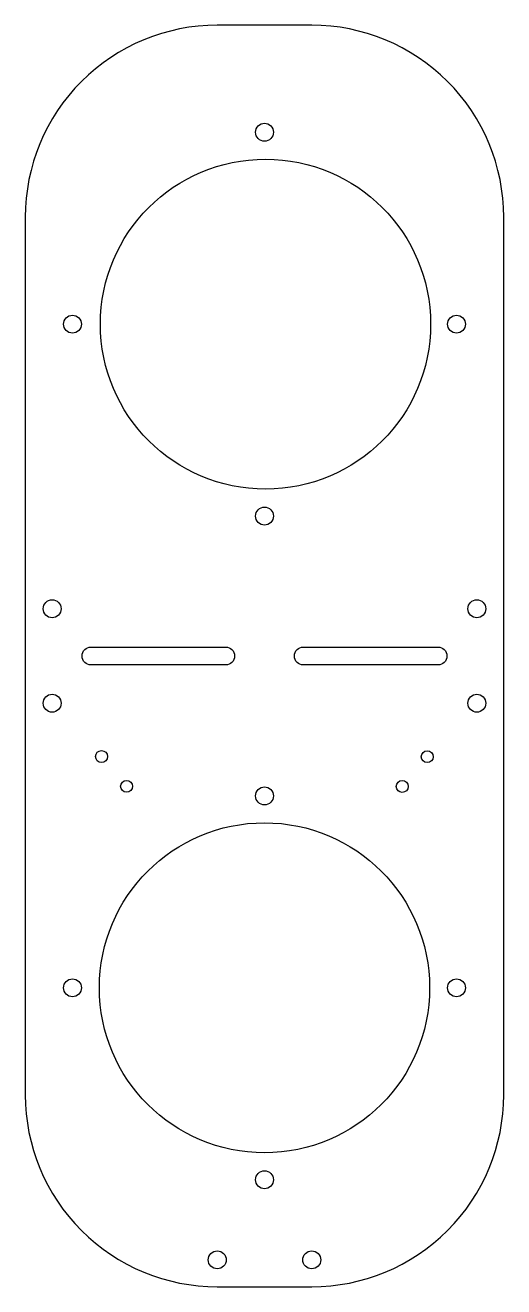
# Model space of a CAD drawing. Header units: millimetres. Extents: x -50 to 30, y -303 to -92.
import ezdxf

# ---------------------------------------------------------------- set-up
doc = ezdxf.new("R2010")
doc.units = ezdxf.units.MM
doc.layers.get('0').update_dxf_attribs({"linetype": 'CONTINUOUS'})

msp = doc.modelspace()

# ---------------------------------------------------------------- linework, layer by layer
for points in [[(-17.58, -92.17, 0.414214), (-49.68, -124.27), (-49.68, -271.07, 0.414214), (-17.58, -303.17), (-1.78, -303.17, 0.414214), (30.32, -271.07), (30.32, -124.27, 0.414214), (-1.78, -92.17)], [(-16.18, -199.17), (-38.68, -199.17, -1), (-38.68, -196.17), (-16.18, -196.17, -1)], [(19.32, -199.17), (-3.18, -199.17, -1), (-3.18, -196.17), (19.32, -196.17, -1)]]:
    msp.add_lwpolyline(points, format="xyb", close=True)
for centre, radius in [((-9.68, -110.07), 1.5), ((-9.51, -142.17), 27.6), ((-41.78, -142.17), 1.5), ((22.42, -142.17), 1.5), ((-9.68, -174.27), 1.5), ((-45.18, -189.77), 1.5), ((25.82, -189.77), 1.5), ((-45.18, -205.57), 1.5), ((25.82, -205.57), 1.5), ((-36.92, -214.49), 1), ((17.54, -214.51), 1), ((-32.74, -219.47), 1), ((13.36, -219.49), 1), ((-9.68, -221.07), 1.5), ((-9.68, -253.17), 27.6), ((-41.78, -253.17), 1.5), ((22.42, -253.17), 1.5), ((-9.68, -285.27), 1.5), ((-17.58, -298.67), 1.5), ((-1.78, -298.67), 1.5)]:
    msp.add_circle(centre, radius)

doc.saveas('drawing.dxf')
